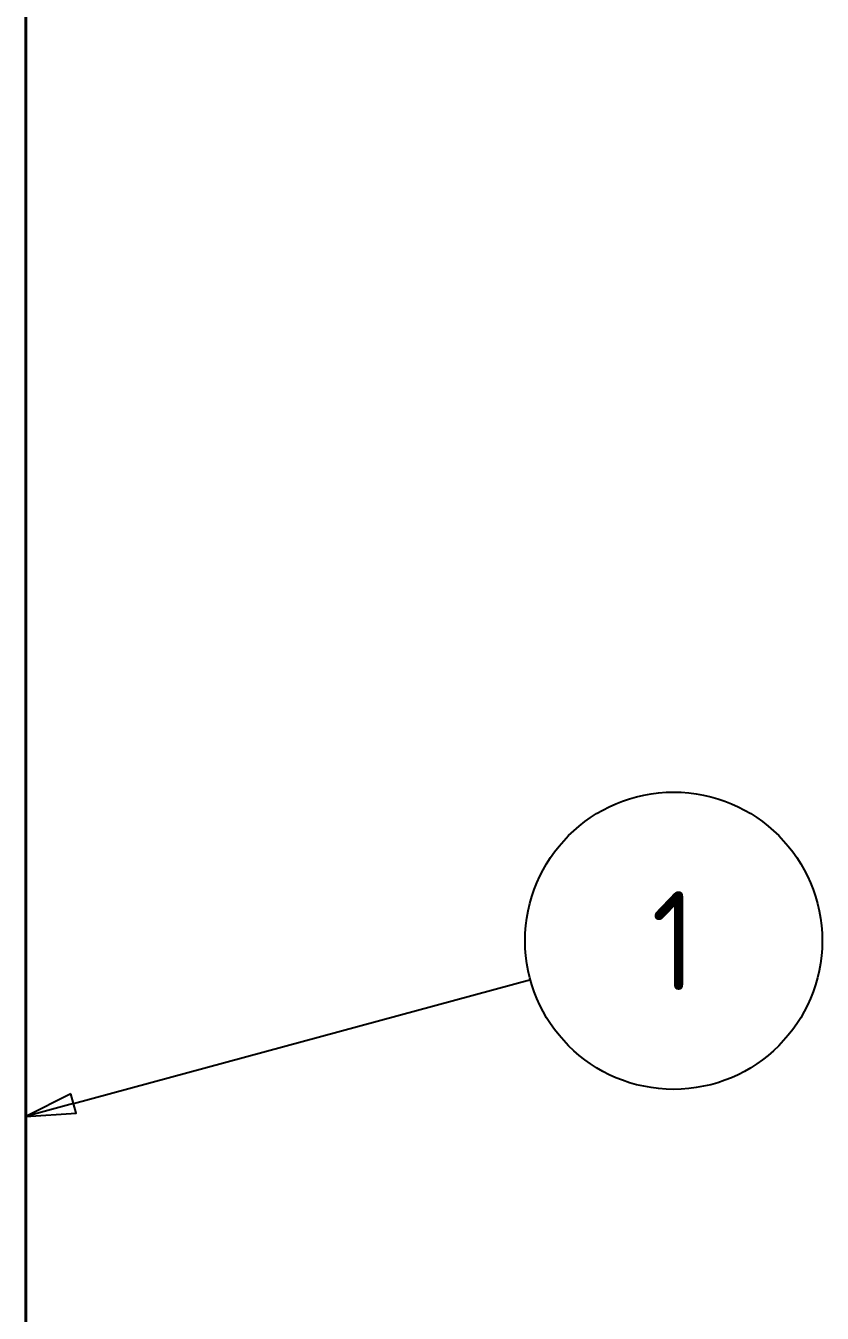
# Model space of a CAD drawing. Header units: inches. Extents: x 6934 to 18973, y 4254 to 7629.
# Drawn here: x 17209.3 to 17289.7, y 4790.3 to 4920.2 of the extents above; entities that cross this region are included whole.
import ezdxf

# ---------------------------------------------------------------- set-up
doc = ezdxf.new("R2010")
doc.units = ezdxf.units.IN
doc.header["$MEASUREMENT"] = 0
doc.layers.add('입력 정류부 ASSY$0$가시적인 것(ISO)', color=3, linetype='Continuous', lineweight=40, true_color=0x00ff00)
doc.layers.add('입력 정류부 ASSY$0$기호(ISO)', color=5, linetype='Continuous', lineweight=25, true_color=0x0000ff)
doc.styles.add('입력 정류부 ASSY$0$부품번호텍스트_PSTEK_POSCO', font='isocp.shx')

# ---------------------------------------------------------------- blocks, each defined once
blk = doc.blocks.new('입력 정류부 ASSY$0$품번기호7')
at = {"layer": '입력 정류부 ASSY$0$기호(ISO)', "color": 7}
for p, q in [((280.002, 275.712), (303.085, 281.969)), ((279.871, 276.195), (277.589, 275.058)), ((280.133, 275.229), (279.871, 276.195)), ((280.002, 275.712), (277.589, 275.058)), ((277.589, 275.058), (280.133, 275.229))]:
    blk.add_line(p, q, dxfattribs=at)
at = {"layer": '입력 정류부 ASSY$0$기호(ISO)', "color": 7, "flags": 128}
blk.add_lwpolyline([(279.871, 276.195), (277.589, 275.058), (280.133, 275.229), (279.871, 276.195)], dxfattribs=at)
at = {"layer": '입력 정류부 ASSY$0$기호(ISO)'}
blk.add_circle((310.297, 283.924), 7.5, dxfattribs=at)
at = {"layer": '입력 정류부 ASSY$0$기호(ISO)', "color": 7}
blk.add_solid([(279.871, 276.195), (277.589, 275.058), (280.133, 275.229), (279.871, 276.195)], dxfattribs=at)
at = {"layer": '입력 정류부 ASSY$0$기호(ISO)', "color": 7, "insert": (310.297, 283.924), "char_height": 5, "attachment_point": 5, "style": '입력 정류부 ASSY$0$부품번호텍스트_PSTEK_POSCO'}
blk.add_mtext('1', dxfattribs=at)
blk = doc.blocks.new('입력 정류부 ASSY')
at = {"layer": '입력 정류부 ASSY$0$가시적인 것(ISO)'}
blk.add_line((555.2, 703.44), (555.2, 233.44), dxfattribs=at)
at = {"layer": '입력 정류부 ASSY$0$기호(ISO)', "xscale": 2, "yscale": 2, "zscale": 2}
blk.add_blockref('입력 정류부 ASSY$0$품번기호7', (0, 0), dxfattribs=at)

msp = doc.modelspace()

# ---------------------------------------------------------------- block references
msp.add_blockref('입력 정류부 ASSY', (16654.075, 4260.012))

doc.saveas('drawing.dxf')
